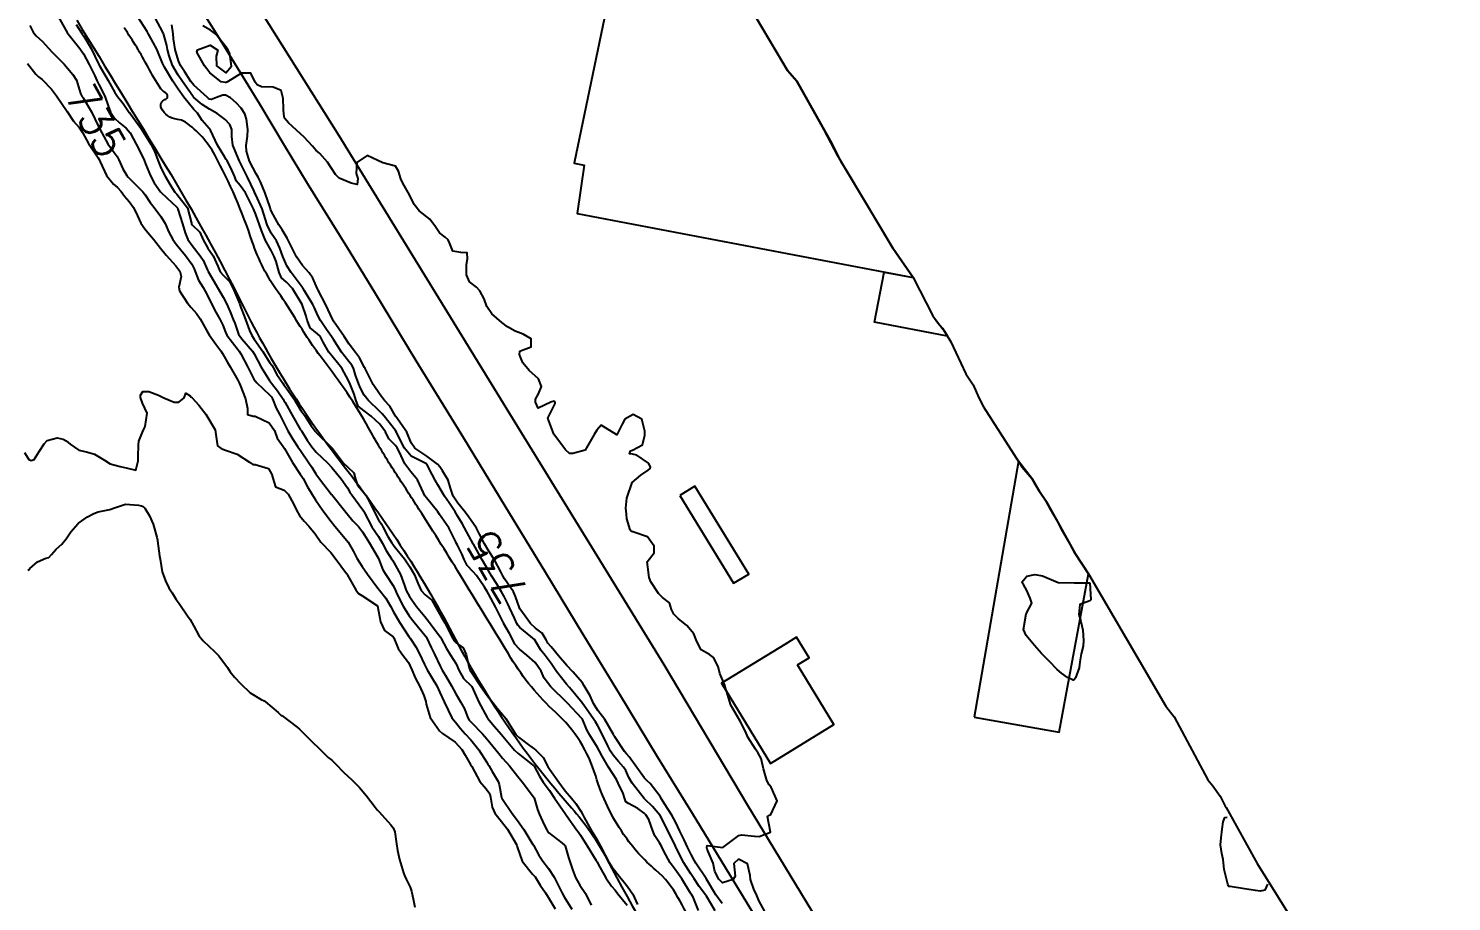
# Model space of a CAD drawing. Header units: metres. Extents: x 307586 to 320046, y 7427249 to 7434250.
# Drawn here: x 317057.2 to 317237, y 7432553.9 to 7432664.2 of the extents above; entities that cross this region are included whole.
import ezdxf
from ezdxf.enums import TextEntityAlignment as Align

# ---------------------------------------------------------------- set-up
doc = ezdxf.new("R2010")
doc.units = ezdxf.units.M
doc.header["$MEASUREMENT"] = 0
for name, color, linetype in [('Area', 45, 'Continuous'), ('Cotas', 45, 'Continuous'), ('Curvas de Nivel 1m', 11, 'Continuous'), ('Curvas de Nivel 5m', 15, 'Continuous'), ('Edificações', 30, 'Continuous'), ('Hidrografia', 140, 'Continuous'), ('Vias Primárias', 230, 'Continuous')]:
    doc.layers.add(name, color=color, linetype=linetype)
doc.styles.add('Style-STANDARD', font='STANDARD.shx')

msp = doc.modelspace()

# ---------------------------------------------------------------- linework, layer by layer
at = {"layer": 'Area'}
msp.add_polyline3d([(317149.12, 7432665.65, 748.22), (317153.11, 7432658.92, 749.19), (317154.3, 7432657.56, 749.3), (317158.71, 7432649.68, 749.22), (317159.46, 7432648.12, 749.1), (317159.84, 7432647.41, 749.09), (317160.61, 7432646.21, 748.85), (317166.41, 7432636.48, 739.94), (317168.99, 7432632.74, 737.07), (317171.48, 7432627.89, 736.93), (317172.11, 7432627.04, 736.74), (317172.35, 7432626.72, 736.69), (317172.71, 7432626.34, 736.65), (317173.75, 7432624.64, 736.67), (317175.66, 7432620.6, 736.81), (317176.57, 7432619.17, 736.72), (317177.31, 7432617.54, 736.8), (317177.9, 7432616.42, 736.66), (317182.77, 7432608.79, 736.86), (317184.02, 7432607.33, 737.52), (317184.96, 7432605.72, 736.95), (317185.86, 7432604.39, 746.91), (317189.49, 7432597.86, 746.57), (317191.14, 7432595.3, 740.92), (317197.57, 7432584.36, 736.67), (317200.91, 7432578.56, 736.79), (317201.97, 7432577.23, 736.9), (317206.22, 7432569.29, 736.81), (317206.88, 7432568.5, 736.79), (317207.78, 7432567.22, 736.78), (317208.45, 7432565.95, 736.83), (317208.56, 7432565.79, 736.81), (317212.46, 7432558.68, 737.16), (317215.13, 7432554.44, 736.91), (317218.62, 7432548.84, 737.04)], dxfattribs=at)
at = {"layer": 'Curvas de Nivel 1m', "flags": 128}
for points, elevation in [([(317060.89, 7432665.73), (317061.86, 7432664.01), (317062.06, 7432663.72), (317062.15, 7432663.6), (317062.96, 7432662.53), (317063.65, 7432661.7), (317064.12, 7432661.01), (317064.84, 7432659.68), (317065.54, 7432658.22), (317065.8, 7432657.67), (317066.07, 7432657.14), (317066.8, 7432655.66), (317067.24, 7432654.46), (317067.53, 7432653.66), (317068.03, 7432652.89), (317068.67, 7432652.29), (317069.5, 7432651.63), (317070, 7432651.02), (317070.77, 7432649.61), (317071.6, 7432647.97), (317071.77, 7432647.6), (317071.96, 7432647.13), (317072.58, 7432645.59), (317073.06, 7432644.71), (317073.85, 7432643.57), (317073.87, 7432643.53), (317073.91, 7432643.49), (317074.63, 7432642.84), (317075.89, 7432641.66), (317075.98, 7432641.55), (317076.04, 7432641.4), (317076.62, 7432639.54), (317076.98, 7432638.41), (317077.31, 7432637.54), (317077.83, 7432636.8), (317078.88, 7432635.51), (317079.22, 7432634.93), (317079.79, 7432633.67), (317079.88, 7432633.5), (317079.99, 7432633.29), (317081.06, 7432631.49), (317081.75, 7432630.26), (317082.17, 7432629.47), (317082.66, 7432628.4), (317083.05, 7432627.46), (317083.23, 7432626.97), (317083.7, 7432625.59), (317083.78, 7432625.45), (317084.13, 7432625.01), (317085.46, 7432623.43), (317085.67, 7432623.1), (317086.57, 7432621.42), (317087.63, 7432619.73), (317087.87, 7432619.41), (317088.64, 7432618.42), (317089.36, 7432617.38), (317089.45, 7432617.23), (317089.6, 7432616.97), (317090.5, 7432615.37), (317091.56, 7432613.51), (317091.65, 7432613.36), (317092.4, 7432612.21), (317092.96, 7432611.34), (317093.52, 7432610.66), (317094.95, 7432609.32), (317095.5, 7432608.75), (317096.68, 7432607.3), (317097.47, 7432606.16), (317097.8, 7432605.62), (317098.02, 7432605.28), (317099.43, 7432603.38), (317099.51, 7432603.26), (317099.58, 7432603.11), (317100.57, 7432601.25), (317101.39, 7432600.02), (317101.87, 7432599.23), (317102.38, 7432598.24), (317103.03, 7432597.22), (317103.17, 7432597.02), (317103.36, 7432596.73), (317104.19, 7432595.2), (317104.69, 7432593.83), (317104.91, 7432593.19), (317105.31, 7432592.43), (317106.22, 7432591.18), (317107.27, 7432589.9), (317107.86, 7432589.16), (317108.46, 7432588.36), (317109.24, 7432587.3), (317109.33, 7432587.14), (317109.98, 7432585.88), (317110.47, 7432585.13), (317111.21, 7432583.93), (317111.56, 7432583.11), (317112.14, 7432582.07), (317113.17, 7432581.1), (317113.2, 7432581.07), (317114.1, 7432579.08), (317115.12, 7432577.14), (317115.15, 7432577.1), (317115.17, 7432577.07), (317116.07, 7432576.01), (317116.89, 7432575.04), (317117.1, 7432574.79), (317118.61, 7432573.02), (317119.07, 7432572.58), (317120.89, 7432571.16), (317121.05, 7432571.04), (317121.07, 7432571.02), (317121.09, 7432571), (317121.77, 7432569.72), (317122.24, 7432568.98), (317123.02, 7432567.92), (317123.67, 7432566.96), (317124.98, 7432565.01), (317125.01, 7432564.97), (317125.03, 7432564.95), (317125.17, 7432564.76), (317126.49, 7432562.93), (317126.69, 7432562.66), (317126.95, 7432562.28), (317127.77, 7432560.91), (317128.91, 7432559.09), (317129.03, 7432558.9), (317129.18, 7432558.63), (317130.14, 7432556.89), (317130.87, 7432555.84), (317131.3, 7432555.31), (317131.66, 7432554.87), (317132.84, 7432553.45)], 734), ([(317141.84, 7432552.74), (317141.17, 7432554.44), (317140.98, 7432554.76), (317140.93, 7432554.83), (317140.86, 7432554.94), (317139.73, 7432556.77), (317138.9, 7432557.93), (317138.27, 7432558.79), (317137.46, 7432560.26), (317137.22, 7432560.8), (317136.94, 7432561.32), (317136.33, 7432562.19), (317136.08, 7432562.81), (317135.56, 7432564.24), (317135.21, 7432564.83), (317135.11, 7432564.95), (317134.99, 7432565.06), (317134.2, 7432565.63), (317133, 7432566.28), (317132.66, 7432566.51), (317132.54, 7432566.86), (317132.34, 7432567.53), (317131.72, 7432568.87), (317131.48, 7432569.32), (317131.04, 7432570.01), (317130.48, 7432570.89), (317129.69, 7432572.27), (317129.34, 7432572.9), (317129.08, 7432573.35), (317128.12, 7432574.91), (317127.76, 7432575.57), (317127.18, 7432576.93), (317127.12, 7432577.02), (317125.3, 7432578.95), (317125.15, 7432579.1), (317123.23, 7432580.97), (317123.17, 7432581.02), (317122.34, 7432582.14), (317121.95, 7432582.99), (317121.21, 7432584.08), (317120.17, 7432585.01), (317119.23, 7432585.77), (317118.63, 7432586.42), (317118.33, 7432587.03), (317117.96, 7432587.75), (317117.26, 7432589), (317117.24, 7432589.05), (317117.2, 7432589.11), (317116.24, 7432591.06), (317115.31, 7432592.78), (317115.14, 7432593.07), (317114.79, 7432593.61), (317113.78, 7432595.09), (317113.35, 7432595.57), (317112.6, 7432596.35), (317112.23, 7432597.11), (317111.99, 7432597.73), (317111.38, 7432598.92), (317111.27, 7432599.12), (317111.17, 7432599.34), (317110.29, 7432601.13), (317109.43, 7432602.39), (317109.11, 7432602.82), (317108.89, 7432603.15), (317107.46, 7432604.9), (317107.26, 7432605.17), (317107.1, 7432605.54), (317106.35, 7432607.18), (317105.49, 7432608.2), (317104.75, 7432609.2), (317104.04, 7432610.69), (317103.78, 7432611.21), (317103.54, 7432611.53), (317102.71, 7432612.38), (317102.28, 7432613.23), (317101.57, 7432614.23), (317100.48, 7432615.25), (317099.59, 7432615.89), (317098.83, 7432616.5), (317098.55, 7432617.28), (317098.33, 7432618), (317097.82, 7432619.29), (317097.63, 7432619.73), (317096.75, 7432621.3), (317095.67, 7432622.66), (317095.12, 7432623.32), (317094.41, 7432624.6), (317094.02, 7432625.33), (317093.71, 7432625.65), (317092.76, 7432626.39), (317092.37, 7432627.35), (317092.24, 7432627.86), (317091.74, 7432629.36), (317090.55, 7432631.37), (317089.78, 7432632.18), (317089.13, 7432632.73), (317088.86, 7432633.39), (317088.46, 7432634.76), (317088.21, 7432635.4), (317088.1, 7432635.68), (317087.83, 7432636.17), (317087.13, 7432637.42), (317086.6, 7432638.68), (317086.34, 7432639.43), (317085.88, 7432640.72), (317085.59, 7432641.43), (317085.3, 7432642.04), (317084.57, 7432643.44), (317083.92, 7432644.4), (317083.43, 7432644.96), (317083.24, 7432645.46), (317082.71, 7432646.71), (317082.27, 7432647.48), (317082.16, 7432647.67), (317081.97, 7432647.98), (317081.06, 7432649.49), (317080.15, 7432651.36), (317080.08, 7432651.5), (317080.01, 7432651.59), (317079.11, 7432652.6), (317078.51, 7432653.52), (317078.27, 7432653.76), (317078.04, 7432653.98), (317076.8, 7432655.54), (317076.07, 7432656.55), (317075.39, 7432657.56), (317074.34, 7432659.33), (317074.22, 7432659.57), (317074.11, 7432659.85), (317073.38, 7432661.59), (317072.44, 7432663.31), (317072.28, 7432663.6), (317072.16, 7432663.83), (317071.01, 7432665.61)], 733), ([(317143.98, 7432552.72), (317142.86, 7432554.55), (317142.74, 7432554.73), (317141.94, 7432555.81), (317141.32, 7432556.75), (317140.89, 7432557.39), (317140.01, 7432558.77), (317139.02, 7432560.69), (317138.98, 7432560.78), (317138.93, 7432560.88), (317138.02, 7432562.79), (317137.02, 7432564.76), (317137, 7432564.8), (317136.98, 7432564.82), (317136.06, 7432565.88), (317135.07, 7432566.83), (317135, 7432566.9), (317133.45, 7432568.85), (317133.04, 7432569.57), (317132.65, 7432570.46), (317132.38, 7432570.86), (317131.76, 7432571.57), (317131.07, 7432572.4), (317130.75, 7432572.88), (317130.41, 7432573.56), (317129.75, 7432574.89), (317129.11, 7432576.09), (317128.83, 7432576.61), (317128.64, 7432576.91), (317127.38, 7432578.7), (317127.21, 7432578.93), (317127.19, 7432578.97), (317127.15, 7432579.02), (317125.54, 7432580.95), (317125.18, 7432581.38), (317123.89, 7432582.96), (317123.21, 7432583.98), (317122.47, 7432584.98), (317121.91, 7432585.67), (317121.24, 7432586.81), (317121.11, 7432587), (317119.26, 7432588.54), (317119.03, 7432588.8), (317118.91, 7432589.03), (317118.61, 7432589.69), (317117.97, 7432591.04), (317117.76, 7432591.51), (317117.31, 7432592.45), (317116.96, 7432593.05), (317116.3, 7432594.09), (317115.7, 7432595.07), (317115.35, 7432595.65), (317114.51, 7432597.08), (317113.42, 7432599.06), (317113.4, 7432599.09), (317113.38, 7432599.11), (317112.27, 7432601.11), (317111.96, 7432601.65), (317111.43, 7432602.56), (317111.09, 7432603.12), (317110.32, 7432604.26), (317109.76, 7432605.14), (317109.47, 7432605.62), (317108.9, 7432606.57), (317108.58, 7432607.15), (317108.19, 7432607.86), (317107.52, 7432609.17), (317107.5, 7432609.19), (317107.47, 7432609.21), (317105.52, 7432610.19), (317104.71, 7432611.2), (317103.82, 7432612.93), (317103.69, 7432613.21), (317103.56, 7432613.41), (317102.1, 7432615.23), (317101.87, 7432615.52), (317101.59, 7432615.81), (317100.08, 7432617.26), (317099.61, 7432617.87), (317099.13, 7432618.78), (317098.92, 7432619.27), (317098.5, 7432620.42), (317098.23, 7432621.28), (317098.04, 7432621.66), (317097.66, 7432622.12), (317096.73, 7432623.3), (317095.7, 7432624.92), (317095.45, 7432625.31), (317094.83, 7432626.2), (317094.08, 7432627.33), (317093.73, 7432627.96), (317093.31, 7432628.91), (317093.09, 7432629.34), (317092.05, 7432631.07), (317091.89, 7432631.36), (317091.85, 7432631.43), (317091.77, 7432631.53), (317090.38, 7432633.37), (317089.81, 7432634.23), (317089.29, 7432635.39), (317088.92, 7432636.48), (317088.49, 7432637.4), (317088.23, 7432637.79), (317087.85, 7432638.35), (317087.32, 7432639.42), (317087.07, 7432640.23), (317086.69, 7432641.42), (317085.91, 7432643.2), (317085.79, 7432643.43), (317085.68, 7432643.67), (317084.85, 7432645.44), (317083.96, 7432647.21), (317083.85, 7432647.45), (317083.28, 7432648.77), (317083.01, 7432649.46), (317082.88, 7432650.59), (317082.86, 7432651.47), (317082.62, 7432652.07), (317082.03, 7432652.74), (317081.02, 7432653.49), (317080.04, 7432654.03), (317079.13, 7432654.6), (317078.05, 7432655.49), (317078.02, 7432655.53), (317077.93, 7432655.66), (317076.63, 7432657.54), (317076.09, 7432658.32), (317075.38, 7432659.56), (317074.93, 7432660.76), (317074.73, 7432661.57), (317074.63, 7432662.06), (317074.22, 7432663.58), (317074.2, 7432663.63), (317074.15, 7432663.74), (317073.16, 7432665.59)], 734), ([(317063.19, 7432664.73), (317063.84, 7432663.69), (317063.96, 7432663.5), (317064.15, 7432663.24), (317065.1, 7432661.68), (317066.01, 7432659.77), (317066.05, 7432659.67), (317066.1, 7432659.58), (317067.24, 7432657.66), (317068.06, 7432656.13), (317068.39, 7432655.64), (317069.14, 7432654.73), (317069.88, 7432653.62), (317069.96, 7432653.55), (317070.03, 7432653.47), (317071.37, 7432651.61), (317072, 7432650.63), (317072.64, 7432649.59), (317073.1, 7432648.7), (317073.51, 7432647.58), (317073.95, 7432646.52), (317074.44, 7432645.56), (317075.16, 7432644.32), (317075.66, 7432643.55), (317075.91, 7432643.27), (317077.24, 7432641.54), (317077.76, 7432639.64), (317077.78, 7432639.53), (317077.86, 7432639.4), (317078.82, 7432638.48), (317079.22, 7432637.51), (317079.83, 7432636.48), (317080.51, 7432635.49), (317081.1, 7432634.19), (317081.4, 7432633.48), (317081.79, 7432632.99), (317082.57, 7432632.26), (317082.99, 7432631.46), (317083.75, 7432629.66), (317083.84, 7432629.45), (317083.89, 7432629.3), (317084.57, 7432627.44), (317085.09, 7432626.06), (317085.38, 7432625.43), (317085.7, 7432624.97), (317086.77, 7432623.42), (317087.66, 7432621.99), (317087.91, 7432621.66), (317088.07, 7432621.4), (317088.54, 7432620.5), (317089.31, 7432619.38), (317089.44, 7432619.21), (317089.62, 7432618.98), (317090.75, 7432617.37), (317091.59, 7432615.95), (317091.83, 7432615.6), (317092.03, 7432615.35), (317092.89, 7432614.01), (317093.39, 7432613.33), (317093.46, 7432613.24), (317093.55, 7432613.12), (317095.42, 7432611.31), (317095.53, 7432611.19), (317096.98, 7432609.3), (317097.5, 7432608.82), (317098.29, 7432608.08), (317098.48, 7432607.27), (317098.74, 7432606.53), (317099.47, 7432605.66), (317099.8, 7432605.26), (317100.21, 7432604.5), (317100.82, 7432603.25), (317101.42, 7432602.14), (317101.77, 7432601.59), (317101.96, 7432601.23), (317102.6, 7432600.02), (317103.11, 7432599.21), (317103.22, 7432599.05), (317103.38, 7432598.82), (317104.68, 7432597.2), (317105.35, 7432596.21), (317105.94, 7432595.18), (317106.37, 7432594.14), (317106.81, 7432593.18), (317107.31, 7432592.64), (317108.13, 7432591.99), (317108.63, 7432591.15), (317109.28, 7432589.97), (317109.79, 7432589.13), (317110.3, 7432588.08), (317110.8, 7432587.12), (317110.96, 7432586.85), (317111.24, 7432586.6), (317112.09, 7432585.96), (317112.47, 7432585.1), (317112.86, 7432583.43), (317112.98, 7432583.09), (317113.06, 7432582.96), (317113.19, 7432582.78), (317114.36, 7432581.08), (317115.16, 7432579.93), (317115.85, 7432579.06), (317116.42, 7432578.34), (317117.13, 7432577.5), (317117.5, 7432577.04), (317118.13, 7432576.01), (317118.78, 7432575.02), (317119.1, 7432574.68), (317120.5, 7432573.59), (317121.08, 7432573.17), (317121.31, 7432573), (317122.2, 7432572.11), (317122.81, 7432570.97), (317122.89, 7432570.81), (317123.05, 7432570.57), (317124.22, 7432568.96), (317125.02, 7432567.86), (317125.82, 7432566.94), (317126.36, 7432566.29), (317126.99, 7432565.29), (317127.18, 7432564.92), (317127.4, 7432564.49), (317128.27, 7432562.91), (317128.94, 7432561.8), (317129.48, 7432560.89), (317130.05, 7432559.76), (317130.51, 7432558.88), (317130.9, 7432558.28), (317132.03, 7432556.86), (317132.41, 7432556.38), (317132.87, 7432555.8), (317133.57, 7432554.84), (317134.16, 7432553.52)], 733), ([(317150.22, 7432552.65), (317149.49, 7432554.02), (317149.21, 7432554.66), (317148.87, 7432555.46), (317148.41, 7432556.66), (317148.4, 7432557.16), (317148.04, 7432558.67), (317146.92, 7432559.25), (317146.34, 7432558.69), (317146.47, 7432557.11), (317146.25, 7432556.69), (317144.88, 7432556.24), (317144.42, 7432556.71), (317143.94, 7432557.68), (317143.73, 7432558.72), (317142.93, 7432560.49), (317142.9, 7432560.69), (317142.89, 7432560.73), (317142.94, 7432560.98), (317144.93, 7432560.71), (317146.95, 7432562.23), (317147.3, 7432562.33), (317148.95, 7432562.15), (317149.51, 7432562.09), (317150.95, 7432562.64), (317150.57, 7432564.64), (317150.83, 7432564.8), (317150.99, 7432564.9), (317151.78, 7432566.63), (317151.03, 7432568.33), (317150.8, 7432568.64), (317150.5, 7432569.18), (317150.09, 7432570.65), (317149.77, 7432571.95), (317149.41, 7432572.66), (317149.08, 7432573.14), (317148.11, 7432574.67), (317147.79, 7432575.36), (317147.12, 7432576.69), (317145.96, 7432578.7), (317145.38, 7432580.5), (317145.33, 7432580.71), (317145.18, 7432581.23), (317144.55, 7432582.72), (317144.32, 7432583.6), (317143.76, 7432584.72), (317143.23, 7432585.1), (317142.19, 7432585.7), (317141.64, 7432586.75), (317141.26, 7432587.72), (317140.38, 7432588.77), (317139.28, 7432589.67), (317138.72, 7432590.22), (317138.43, 7432590.79), (317138.17, 7432591.66), (317137.31, 7432592.32), (317136.79, 7432592.82), (317135.85, 7432594.31), (317135.62, 7432594.83), (317135.36, 7432596.83), (317136.24, 7432597.96), (317136.26, 7432598.82), (317135.4, 7432600), (317133.69, 7432600.56), (317133.41, 7432600.67), (317133.31, 7432600.75), (317133.21, 7432600.85), (317132.81, 7432602.24), (317132.75, 7432602.86), (317132.69, 7432603.61), (317132.79, 7432604.86), (317133.48, 7432606.85), (317134.57, 7432607.76), (317135.51, 7432608.42), (317135.74, 7432608.6), (317135.78, 7432608.83), (317135.52, 7432609.3), (317134.07, 7432610.3), (317133.53, 7432610.43), (317133.13, 7432610.46), (317133.24, 7432610.85), (317133.53, 7432610.94), (317134.78, 7432611.6), (317135.05, 7432612.84), (317135.06, 7432613.34), (317134.71, 7432614.84), (317133.59, 7432615.46), (317132.55, 7432614.87), (317132.22, 7432614.23), (317131.55, 7432612.88), (317129.57, 7432614.1), (317128.99, 7432613.48), (317128.67, 7432612.91), (317127.53, 7432610.93), (317125.97, 7432610.5), (317125.53, 7432610.51), (317125.03, 7432610.96), (317123.55, 7432612.97), (317122.83, 7432614.98), (317123.6, 7432616.58), (317123.72, 7432616.85), (317123.72, 7432616.97), (317123.6, 7432617.14), (317123.17, 7432616.98), (317121.6, 7432616.25), (317121.25, 7432617), (317121.23, 7432617.38), (317121.61, 7432618.05), (317122, 7432618.99), (317121.64, 7432619.96), (317120.44, 7432621.01), (317119.66, 7432621.99), (317119.35, 7432622.7), (317119.22, 7432623.03), (317119.27, 7432623.43), (317119.68, 7432623.63), (317120.72, 7432623.98), (317120.72, 7432625.01), (317119.71, 7432625.6), (317118.67, 7432625.99), (317117.72, 7432626.52), (317116.99, 7432627.06), (317115.73, 7432628.15), (317115.1, 7432629.08), (317114.76, 7432630.07), (317114.23, 7432631.09), (317113.78, 7432631.52), (317112.89, 7432632.21), (317112.51, 7432633.11), (317112.51, 7432634.41), (317112.66, 7432635.11), (317112.61, 7432635.89), (317111.83, 7432635.9), (317110.8, 7432636.1), (317110.36, 7432637.13), (317110.23, 7432637.52), (317109.85, 7432637.85), (317109.12, 7432638.41), (317108.61, 7432639.16), (317107.88, 7432640.12), (317106.55, 7432641.18), (317105.9, 7432641.97), (317105.33, 7432643.2), (317104.48, 7432644.66), (317104.21, 7432645.21), (317103.95, 7432646.18), (317103.56, 7432646.82), (317101.96, 7432647.24), (317099.97, 7432648.16), (317098.66, 7432647.28), (317098.56, 7432645.89), (317098.8, 7432645.28), (317098.72, 7432644.49), (317097.93, 7432644.66), (317096.44, 7432645.31), (317095.95, 7432645.79), (317094.94, 7432647.32), (317093.97, 7432648.41), (317093.5, 7432648.86), (317093.07, 7432649.34), (317092, 7432650.48), (317091.05, 7432651.37), (317090.02, 7432652.28), (317089.54, 7432652.9), (317089.44, 7432653.39), (317089.39, 7432654.04), (317089.36, 7432655.39), (317089.08, 7432656.4), (317088.08, 7432656.8), (317086.63, 7432656.87), (317086.08, 7432657.09), (317085.82, 7432657.43), (317085.25, 7432658.59), (317084.09, 7432658.58), (317082.33, 7432657.48), (317082.16, 7432657.4), (317082.08, 7432657.4), (317081.51, 7432657.49), (317080.09, 7432658.61), (317079.72, 7432659.13), (317079.42, 7432659.51), (317078.43, 7432661.22), (317078.52, 7432661.52), (317080.14, 7432662.12), (317081.11, 7432661.49), (317080.89, 7432660.72), (317080.94, 7432659.49), (317082.09, 7432658.63), (317082.81, 7432659.47), (317082.59, 7432661.01), (317082.39, 7432661.48), (317082.14, 7432661.86), (317080.82, 7432663.49), (317080.16, 7432664.01), (317079.19, 7432664.55)], 736), ([(317057.04, 7432659.78), (317058.09, 7432658.44), (317058.44, 7432658.12), (317058.87, 7432657.76), (317060.07, 7432656.56), (317060.69, 7432655.73), (317062.03, 7432653.72), (317062.84, 7432652.52), (317063.58, 7432651.7), (317064, 7432651.07), (317064.74, 7432649.68), (317065.96, 7432647.87), (317066.1, 7432647.67), (317066.23, 7432647.39), (317067.01, 7432645.66), (317067.92, 7432644.57), (317068.41, 7432644.13), (317068.87, 7432643.64), (317069.31, 7432643.03), (317069.9, 7432642.37), (317070.45, 7432641.61), (317070.94, 7432640.54), (317071.35, 7432639.61), (317071.86, 7432638.92), (317072.46, 7432638.2), (317072.95, 7432637.58), (317073.83, 7432636.45), (317074.55, 7432635.56), (317075.8, 7432634.21), (317076.28, 7432633.55), (317076.45, 7432632.88), (317076.16, 7432631.55), (317076.26, 7432631.05), (317077.24, 7432629.53), (317077.74, 7432628.96), (317078.4, 7432628.19), (317078.86, 7432627.51), (317079.7, 7432626), (317080.01, 7432625.5), (317080.85, 7432624.32), (317081.46, 7432623.48), (317081.67, 7432623.15), (317082.29, 7432622.1), (317082.66, 7432621.46), (317083.63, 7432619.77), (317083.79, 7432619.45), (317083.92, 7432619.14), (317084.57, 7432617.44), (317084.83, 7432616.2), (317084.86, 7432615.44), (317085.58, 7432615.25), (317085.8, 7432615.21), (317087.57, 7432614.4), (317088.24, 7432613.4), (317088.61, 7432612.46), (317089.35, 7432611.38), (317089.53, 7432611.13), (317090.54, 7432609.37), (317091.49, 7432607.92), (317091.72, 7432607.59), (317091.86, 7432607.35), (317092.42, 7432606.29), (317093.01, 7432605.34), (317093.45, 7432604.67), (317094.37, 7432603.32), (317095.42, 7432601.91), (317095.9, 7432601.31), (317097.39, 7432599.53), (317097.56, 7432599.29), (317098.23, 7432598.13), (317098.68, 7432597.27), (317098.94, 7432596.84), (317099.35, 7432596.23), (317100.03, 7432595.25), (317101.32, 7432593.5), (317101.53, 7432593.24), (317102.32, 7432592.24), (317102.91, 7432591.22), (317103.28, 7432590.49), (317104.05, 7432589.2), (317105.24, 7432587.4), (317105.39, 7432587.19), (317106.12, 7432586.06), (317106.57, 7432585.18), (317107.2, 7432583.85), (317107.56, 7432583.16), (317108.17, 7432582.14), (317108.76, 7432581.14), (317109.16, 7432580.32), (317109.69, 7432579.13), (317110.19, 7432578.07), (317110.69, 7432577.12), (317111.12, 7432576.56), (317111.77, 7432575.77), (317112.36, 7432575.1), (317113.09, 7432574.31), (317114.09, 7432573.08), (317115.06, 7432571.54), (317115.23, 7432571.25), (317115.35, 7432571.07), (317115.78, 7432570.32), (317116.54, 7432569.05), (317116.67, 7432568.7), (317116.96, 7432567.04), (317116.97, 7432567.01), (317117, 7432566.94), (317118.32, 7432565.03), (317118.97, 7432564.14), (317119.76, 7432563.01), (317120.93, 7432561.09), (317120.97, 7432561.03), (317120.99, 7432561), (317121.67, 7432559.74), (317122.17, 7432558.98), (317122.9, 7432558.05), (317123.63, 7432556.96), (317124.38, 7432555.44), (317124.61, 7432554.95), (317124.86, 7432554.5), (317125.85, 7432552.93)], 736), ([(317056.64, 7432610.65), (317057.2, 7432609.77), (317057.5, 7432609.63), (317057.88, 7432609.76), (317058.49, 7432610.78), (317059.13, 7432611.75), (317059.54, 7432612.14), (317060.77, 7432612.5), (317061.54, 7432612.31), (317061.94, 7432612.11), (317062.43, 7432611.71), (317063.52, 7432610.94), (317064.49, 7432610.71), (317065.51, 7432610.42), (317066.75, 7432609.66), (317067.5, 7432609.21), (317068.75, 7432608.89), (317069.49, 7432608.69), (317070.71, 7432608.39), (317071.01, 7432609.6), (317071.02, 7432610.1), (317071.05, 7432611.6), (317071.09, 7432612.05), (317071.55, 7432613.19), (317071.76, 7432613.6), (317071.9, 7432613.94), (317072.14, 7432615.59), (317071.59, 7432616.87), (317071.3, 7432617.6), (317071.32, 7432617.88), (317071.61, 7432618.36), (317072.36, 7432618.34), (317073.61, 7432617.87), (317074.28, 7432617.56), (317075.59, 7432617.01), (317076.15, 7432616.98), (317076.84, 7432617.54), (317077.03, 7432618.12), (317077.61, 7432617.79), (317077.73, 7432617.65), (317077.84, 7432617.53), (317078.71, 7432616.64), (317079.58, 7432615.5), (317080.76, 7432613.49), (317080.98, 7432612.04), (317081.06, 7432611.48), (317081.53, 7432611.14), (317082.06, 7432610.94), (317083.52, 7432610.42), (317085.08, 7432609.43), (317085.5, 7432609.13), (317085.81, 7432609.12), (317087.49, 7432608.61), (317087.94, 7432607.86), (317088.06, 7432607.4), (317088.39, 7432606.31), (317089.47, 7432605.86), (317090, 7432605.37), (317090.64, 7432604.17), (317091.02, 7432603.36), (317091.43, 7432602.69), (317092.01, 7432601.94), (317092.6, 7432601.34), (317093.4, 7432600.35), (317094.12, 7432599.32), (317095.37, 7432598), (317095.93, 7432597.3), (317097.34, 7432595.33), (317097.36, 7432595.31), (317097.38, 7432595.29), (317097.49, 7432595.14), (317098.52, 7432593.27), (317098.87, 7432592.83), (317099.31, 7432592.56), (317101.29, 7432591.24), (317101.66, 7432589.23), (317102.17, 7432588.15), (317103.24, 7432587.36), (317103.36, 7432587.21), (317103.9, 7432585.87), (317104.35, 7432585.2), (317105.21, 7432584.11), (317105.63, 7432583.19), (317106.07, 7432582.07), (317106.57, 7432581.17), (317107.15, 7432579.91), (317107.38, 7432579.16), (317107.44, 7432578.85), (317107.95, 7432577.15), (317109.11, 7432575.45), (317109.49, 7432575.14), (317111.09, 7432574.04), (317111.94, 7432573.11), (317112.34, 7432572.37), (317113.05, 7432571.21), (317113.12, 7432571.09), (317113.2, 7432570.94), (317114.21, 7432569.08), (317115.01, 7432568.14), (317115.46, 7432567.52), (317115.58, 7432567.06), (317115.76, 7432565.83), (317116.11, 7432565.05), (317116.97, 7432564), (317117.69, 7432563.03), (317118.86, 7432561.09), (317118.89, 7432561.02), (317118.93, 7432560.8), (317119.58, 7432559.01), (317120.89, 7432557.37), (317121.19, 7432557), (317121.83, 7432555.94), (317122.51, 7432554.98), (317122.86, 7432554.45), (317123.73, 7432552.96)], 737), ([(317057.09, 7432595.76), (317057.23, 7432595.87), (317057.34, 7432595.97), (317058.28, 7432596.82), (317059.36, 7432597.27), (317059.71, 7432597.38), (317060.08, 7432597.73), (317060.66, 7432598.44), (317061.38, 7432599.04), (317061.93, 7432599.71), (317062.5, 7432600.6), (317063.41, 7432601.64), (317063.44, 7432601.66), (317063.47, 7432601.69), (317064.6, 7432602.5), (317065.43, 7432602.94), (317065.98, 7432603.12), (317067.43, 7432603.42), (317068.03, 7432603.64), (317069.44, 7432604.11), (317071.06, 7432603.98), (317071.44, 7432603.91), (317071.65, 7432603.81), (317071.85, 7432603.59), (317072.46, 7432602.62), (317072.93, 7432601.58), (317073.39, 7432599.92), (317073.45, 7432599.57), (317073.46, 7432599.49), (317073.73, 7432597.57), (317073.79, 7432597.14), (317074.07, 7432595.56), (317074.48, 7432594.4), (317074.9, 7432593.55), (317075.31, 7432592.9), (317075.84, 7432592.08), (317076.2, 7432591.54), (317077.27, 7432589.99), (317077.59, 7432589.52), (317078.06, 7432588.71), (317078.7, 7432587.51), (317079.24, 7432586.83), (317080.69, 7432585.49), (317081.22, 7432584.96), (317082.31, 7432583.46), (317082.64, 7432582.91), (317083.18, 7432582.24), (317083.94, 7432581.44), (317085.16, 7432580.25), (317086.57, 7432579.41), (317086.97, 7432579.24), (317087.14, 7432579.13), (317088.73, 7432577.78), (317089.12, 7432577.42), (317089.17, 7432577.38), (317091.11, 7432575.94), (317091.43, 7432575.68), (317091.75, 7432575.35), (317093.08, 7432574.02), (317093.8, 7432573.32), (317095.06, 7432572.11), (317095.5, 7432571.74), (317095.98, 7432571.3), (317097.04, 7432570.21), (317098.02, 7432569.27), (317099.01, 7432568.31), (317099.9, 7432567.25), (317100.99, 7432565.83), (317101.25, 7432565.5), (317101.49, 7432565.23), (317102.96, 7432563.6), (317103.25, 7432563.21), (317103.46, 7432562.69), (317103.7, 7432561.2), (317103.81, 7432560.32), (317104.06, 7432559.2), (317104.58, 7432557.5), (317104.67, 7432557.19), (317104.88, 7432556.71), (317105.4, 7432555.71), (317105.58, 7432555.18), (317105.78, 7432554.25), (317105.98, 7432553.17)], 738), ([(317213.78, 7432556.1), (317213.45, 7432555.31), (317212.88, 7432555.21), (317212.25, 7432555.28), (317210.88, 7432555.5), (317209.05, 7432555.77), (317208.88, 7432555.81), (317208.82, 7432555.88), (317208.79, 7432555.94), (317208.75, 7432556.07), (317208.31, 7432557.95), (317208.16, 7432559.19), (317208.03, 7432559.95), (317207.84, 7432561.06), (317207.93, 7432561.96), (317208.06, 7432563.04), (317208.16, 7432563.95), (317208.41, 7432564.53), (317208.69, 7432564.54)], 737)]:
    msp.add_lwpolyline(points, dxfattribs=dict(at, elevation=elevation))
at = {"layer": 'Curvas de Nivel 1m', "elevation": 737, "flags": 128}
msp.add_lwpolyline([(317191.34, 7432594.16), (317191.46, 7432592.02), (317191.32, 7432591.91), (317190.07, 7432591.41), (317189.94, 7432590.17), (317190.19, 7432589.26), (317190.43, 7432588.17), (317190.53, 7432586.9), (317190.46, 7432586.17), (317190.21, 7432585.19), (317190.06, 7432584.17), (317189.98, 7432583.41), (317189.5, 7432582.18), (317189.39, 7432581.98), (317189.2, 7432581.85), (317188.49, 7432582.19), (317187.74, 7432582.74), (317187.21, 7432583.21), (317186.22, 7432584.22), (317185.23, 7432585.23), (317184.32, 7432586.24), (317183.26, 7432587.52), (317182.94, 7432588.26), (317183.29, 7432590.25), (317183.98, 7432591.58), (317183.77, 7432592.25), (317183.33, 7432593.29), (317182.96, 7432593.88), (317182.74, 7432594.26), (317183.35, 7432595), (317184.35, 7432595.24), (317185.35, 7432595.06), (317187.34, 7432594.21), (317189.34, 7432594.18), (317191.34, 7432594.16)], close=True, dxfattribs=at)
at = {"layer": 'Curvas de Nivel 5m', "elevation": 735, "flags": 128}
for points in [[(317057.32, 7432664.62), (317057.75, 7432663.77), (317058.15, 7432663.3), (317058.95, 7432662.57), (317059.7, 7432661.75), (317060.13, 7432661.26), (317061.65, 7432659.72), (317062.1, 7432659.21), (317062.77, 7432658.39), (317063.22, 7432657.7), (317063.74, 7432656.01), (317063.9, 7432655.69), (317063.96, 7432655.6), (317064.05, 7432655.45), (317065.13, 7432653.68), (317066.01, 7432651.83), (317066.09, 7432651.67), (317066.16, 7432651.52), (317067.2, 7432649.66), (317067.97, 7432648.56), (317068.38, 7432648.05), (317068.59, 7432647.64), (317069.1, 7432646.47), (317069.58, 7432645.63), (317069.74, 7432645.43), (317069.93, 7432645.26), (317071.61, 7432643.6), (317071.91, 7432643.21), (317072.55, 7432642.24), (317073.03, 7432641.58), (317073.88, 7432640.46), (317074.44, 7432639.56), (317074.92, 7432638.49), (317075.4, 7432637.55), (317075.83, 7432636.95), (317077.02, 7432635.54), (317077.8, 7432634.43), (317078.11, 7432633.84), (317078.22, 7432633.52), (317078.66, 7432632.4), (317079.22, 7432631.51), (317079.76, 7432630.58), (317080.25, 7432629.49), (317080.84, 7432628.39), (317081.34, 7432627.48), (317081.72, 7432626.71), (317082.06, 7432625.83), (317082.25, 7432625.47), (317083.68, 7432623.61), (317083.79, 7432623.45), (317083.99, 7432623.12), (317084.88, 7432621.44), (317085.63, 7432619.92), (317086.01, 7432619.43), (317087.61, 7432617.94), (317087.87, 7432617.67), (317088.01, 7432617.4), (317088.45, 7432616.25), (317088.92, 7432615.39), (317089.56, 7432614.12), (317089.93, 7432613.38), (317090.57, 7432612.34), (317091.21, 7432611.36), (317091.53, 7432610.87), (317092.59, 7432609.34), (317092.96, 7432608.8), (317093.49, 7432607.96), (317093.93, 7432607.33), (317095.46, 7432605.35), (317095.49, 7432605.31), (317095.62, 7432605.15), (317097.11, 7432603.29), (317097.43, 7432602.88), (317098.16, 7432602.02), (317098.88, 7432601.27), (317099.4, 7432600.6), (317100.22, 7432599.25), (317101.36, 7432597.34), (317101.39, 7432597.27), (317101.41, 7432597.24), (317101.95, 7432595.83), (317102.32, 7432595.23), (317103.32, 7432593.74), (317103.56, 7432593.21), (317103.74, 7432592.77), (317104.51, 7432591.2), (317105.28, 7432590.01), (317105.93, 7432589.18), (317107.25, 7432587.55), (317107.41, 7432587.33), (317107.51, 7432587.17), (317108.07, 7432585.99), (317108.48, 7432585.15), (317109.2, 7432583.62), (317109.45, 7432583.14), (317109.86, 7432582.46), (317110.65, 7432581.13), (317111.16, 7432580.12), (317111.75, 7432579.11), (317112.26, 7432578.23), (317112.7, 7432577.1), (317112.85, 7432576.83), (317113.12, 7432576.54), (317114.54, 7432575.08), (317115.09, 7432574.47), (317116.25, 7432573.05), (317116.61, 7432572.58), (317117.06, 7432572.02), (317117.95, 7432571.03), (317119.03, 7432569.7), (317119.56, 7432569.01), (317121, 7432567.13), (317121.07, 7432567), (317121.5, 7432565.51), (317121.71, 7432564.99), (317122.35, 7432563.59), (317122.67, 7432562.97), (317122.78, 7432562.8), (317122.95, 7432562.59), (317124.57, 7432561.32), (317124.93, 7432561.03), (317124.97, 7432560.99), (317124.99, 7432560.95), (317125.42, 7432559.44), (317125.58, 7432558.94), (317125.92, 7432557.92), (317126.32, 7432556.93), (317126.51, 7432556.56), (317126.87, 7432555.98), (317127.58, 7432554.91), (317128.3, 7432553.44)], [(317144.85, 7432553.63), (317144.03, 7432554.72), (317142.88, 7432556.71), (317142.81, 7432556.81), (317141.5, 7432558.75), (317141.29, 7432559.13), (317140.92, 7432559.85), (317140.48, 7432560.76), (317140.04, 7432561.67), (317139.5, 7432562.77), (317138.97, 7432563.87), (317138.48, 7432564.79), (317137.54, 7432566.25), (317137.22, 7432566.8), (317137.01, 7432567.16), (317135.74, 7432568.82), (317135.37, 7432569.16), (317135.04, 7432569.49), (317134.06, 7432570.84), (317133.07, 7432572.19), (317132.76, 7432572.55), (317132.52, 7432572.86), (317131.28, 7432574.69), (317131.18, 7432574.88), (317131.16, 7432574.93), (317131.1, 7432575.02), (317130, 7432576.89), (317129.14, 7432578.04), (317128.59, 7432578.91), (317128.14, 7432579.89), (317127.54, 7432580.92), (317127.41, 7432581.16), (317127.18, 7432581.54), (317125.95, 7432582.94), (317125.2, 7432583.71), (317124.17, 7432584.96), (317123.23, 7432586.08), (317122.82, 7432586.55), (317122.58, 7432586.98), (317122.08, 7432587.81), (317121.26, 7432588.45), (317120.63, 7432589.01), (317119.29, 7432590.89), (317119.23, 7432591.02), (317118.74, 7432592.46), (317118.45, 7432593.03), (317117.34, 7432594.67), (317117.1, 7432595.05), (317116.85, 7432595.56), (317116.08, 7432597.06), (317115.37, 7432598.16), (317114.79, 7432599.08), (317114.17, 7432600.31), (317113.8, 7432601.09), (317113.42, 7432601.63), (317112.81, 7432602.48), (317112.37, 7432603.11), (317111.45, 7432604.25), (317110.86, 7432605.13), (317110.49, 7432606.11), (317110.19, 7432607.13), (317109.49, 7432608.34), (317109.17, 7432608.81), (317108.86, 7432609.15), (317107.52, 7432610.16), (317106, 7432611.19), (317105.54, 7432611.84), (317105, 7432613.2), (317103.58, 7432615.18), (317103.56, 7432615.21), (317102.85, 7432616.48), (317102.18, 7432617.23), (317101.9, 7432617.53), (317101.61, 7432617.94), (317100.75, 7432619.25), (317099.81, 7432621.1), (317099.72, 7432621.26), (317099.65, 7432621.4), (317099, 7432622.6), (317098.49, 7432623.28), (317097.69, 7432624.33), (317097.05, 7432625.3), (317095.72, 7432627.24), (317095.68, 7432627.31), (317095.63, 7432627.41), (317094.73, 7432629.32), (317093.77, 7432631.17), (317093.7, 7432631.33), (317093.11, 7432632.66), (317092.62, 7432633.35), (317091.81, 7432634.28), (317091.04, 7432635.37), (317090.25, 7432636.96), (317090.04, 7432637.38), (317089.85, 7432637.72), (317089.23, 7432638.76), (317088.82, 7432639.4), (317087.89, 7432641.1), (317087.77, 7432641.41), (317087.72, 7432641.58), (317087.09, 7432643.42), (317086.5, 7432644.85), (317086.21, 7432645.43), (317085.94, 7432645.86), (317085.11, 7432647.44), (317084.72, 7432648.7), (317084.67, 7432649.44), (317084.84, 7432650.6), (317084.9, 7432651.44), (317084.71, 7432652.76), (317084.51, 7432653.45), (317084.04, 7432654.14), (317083.41, 7432654.83), (317082.69, 7432655.47), (317082.06, 7432655.79), (317081.73, 7432655.81), (317080.91, 7432655.49), (317080.29, 7432655.25), (317080.05, 7432655.31), (317079.93, 7432655.38), (317079.78, 7432655.5), (317078.08, 7432657.06), (317077.68, 7432657.53), (317076.86, 7432658.78), (317076.39, 7432659.55), (317076.11, 7432660.12), (317075.69, 7432661.56), (317075.51, 7432662.92), (317075.45, 7432663.56), (317075.28, 7432664.68)]]:
    msp.add_lwpolyline(points, dxfattribs=at)
at = {"layer": 'Edificações', "elevation": 737.07}
for points in [[(317168.99, 7432632.74), (317166.41, 7432636.48), (317164.94, 7432638.95), (317163.26, 7432641.76), (317160.61, 7432646.21), (317159.46, 7432648.12), (317157.73, 7432651.42), (317154.3, 7432657.56), (317153.11, 7432658.92), (317151.9, 7432660.96), (317149.12, 7432665.65), (317147.17, 7432669.14), (317146.23, 7432670.83), (317143.17, 7432675.18), (317142.08, 7432676.85), (317140.95, 7432678.78), (317139, 7432682.29), (317134.17, 7432691.03), (317130.4, 7432667.63), (317126.14, 7432647.2), (317127.42, 7432646.96), (317126.53, 7432640.84)], [(317168.99, 7432632.74), (317171.48, 7432627.89), (317172.35, 7432626.72), (317172.94, 7432625.97), (317173.33, 7432625.33), (317164.1, 7432627.1), (317165.32, 7432633.44)]]:
    msp.add_lwpolyline(points, close=True, dxfattribs=at)
at = {"layer": 'Edificações'}
for points in [[(317176.71, 7432577.2), (317187.44, 7432575.28), (317191.14, 7432595.3), (317189.49, 7432597.86), (317188.84, 7432599.04), (317187.76, 7432600.97), (317187.22, 7432601.94), (317186.41, 7432603.4), (317185.86, 7432604.39), (317184.96, 7432605.72), (317184.42, 7432606.65), (317184.02, 7432607.33), (317182.3, 7432609.53)], [(317139.5, 7432605.22), (317146.3, 7432594.11), (317148.22, 7432595.28), (317141.41, 7432606.4)]]:
    msp.add_lwpolyline(points, close=True, dxfattribs=at)
msp.add_lwpolyline([(317154.37, 7432583.79), (317155.85, 7432584.7), (317154.26, 7432587.29), (317152.78, 7432586.39), (317144.77, 7432581.48), (317150.97, 7432571.35), (317158.98, 7432576.26), (317154.37, 7432583.79)], dxfattribs=at)
at = {"layer": 'Hidrografia'}
msp.add_lwpolyline([(317063.26, 7432665.26, -0.001049), (317074.48, 7432646.88, -0.020533), (317084.29, 7432629.13, 0.049595), (317097.06, 7432608.89, -0.045003), (317111.15, 7432587, 0.060677), (317125.8, 7432565.74, -0.059762), (317130.28, 7432559.26, 0.018577), (317141, 7432540.66, -0.014671), (317145.47, 7432533.04, -0.110046), (317146.33, 7432530.08, 0.169306), (317148.6, 7432524.68, -0.047465), (317159.24, 7432510.35, -0.004616), (317164.8, 7432500.97, -0.036268), (317168.02, 7432494.35, 0.036978), (317172.8, 7432484.58, -0.033589), (317180.55, 7432468.98, 0.065994), (317186.81, 7432458.2, -0.03036), (317193.15, 7432448.86, -0.11131), (317194.17, 7432445.73, 0.132995), (317195.89, 7432441.12, -0.044296), (317204.58, 7432426.4, 0.073104), (317213.2, 7432413.55, -0.048899), (317221.34, 7432402.59, 0.044577), (317229.32, 7432391.65, -0.075716)], format="xyb", dxfattribs=at)
at = {"layer": 'Hidrografia', "elevation": 735.42}
msp.add_lwpolyline([(317143.61, 7432546.95, -0.017171), (317139.26, 7432554.4, 0.093092), (317136.47, 7432557.84, -0.066929), (317132.39, 7432562.38, -0.076628), (317128.86, 7432569.76, 0.135553), (317123.81, 7432577.78, -0.071284), (317118.15, 7432584.65, 0.000566), (317112.12, 7432594.53, 0.005144), (317106.51, 7432603.49, 0.001975), (317103.53, 7432608.09, -0.01839), (317100.47, 7432613.18, 0.038942), (317094.77, 7432621.86, -0.031607), (317091.1, 7432627.25, 0.022821), (317088.73, 7432630.88, -0.076152), (317085.44, 7432637.31, 0.043743), (317080.71, 7432648.25, 0.11917), (317077, 7432652.37, 0.126858), (317075.98, 7432652.74, -0.2645), (317073.94, 7432654.18, -0.453189), (317074.41, 7432655.24, 0.69399), (317074.45, 7432656.13, -0.145254), (317073.89, 7432656.6, -0.026123), (317072.27, 7432659.33, 0.03077), (317069.25, 7432664.3, -0.034406)], format="xyb", dxfattribs=at)
at = {"layer": 'Vias Primárias'}
msp.add_lwpolyline([(317071.81, 7432677.97), (317081.07, 7432663.34), (317086.38, 7432654.69), (317089.49, 7432649.47), (317092.4, 7432644.67), (317097.43, 7432636.54), (317100.89, 7432630.88), (317106.11, 7432622.27), (317112.13, 7432612.49), (317117.39, 7432603.89), (317122.52, 7432595.47), (317127.22, 7432587.68), (317131.87, 7432580.1), (317136.62, 7432572.24), (317141.04, 7432565.07), (317147.39, 7432554.68), (317152.49, 7432546.33)], dxfattribs=at)
msp.add_lwpolyline([(317071.81, 7432677.97), (317081.07, 7432663.34), (317086.38, 7432654.69), (317089.49, 7432649.47), (317092.4, 7432644.67), (317097.43, 7432636.54), (317100.89, 7432630.88), (317106.11, 7432622.27), (317112.13, 7432612.49), (317117.39, 7432603.89), (317122.52, 7432595.47), (317127.22, 7432587.68), (317131.87, 7432580.1), (317136.62, 7432572.24), (317141.04, 7432565.07), (317147.39, 7432554.68), (317152.49, 7432546.33)], dxfattribs=at)
msp.add_lwpolyline([(317273.56, 7432416.7), (317273.55, 7432416.7), (317273.55, 7432416.7, -0.049564), (317263.76, 7432419.59), (317255.62, 7432423.47), (317245.71, 7432429.46), (317240.02, 7432433.85), (317232.62, 7432440.67), (317225.72, 7432447.91), (317219.07, 7432455.82), (317212.23, 7432464.98), (317203.67, 7432477.91), (317191.39, 7432497.24), (317177.34, 7432519.1), (317167.96, 7432533.77), (317156.2, 7432552.7), (317148.09, 7432566.01), (317137.53, 7432583.81), (317132.9, 7432591.36), (317119.83, 7432612.59), (317096.45, 7432650.67), (317081.32, 7432674.75)], format="xyb", dxfattribs=at)
msp.add_lwpolyline([(317273.56, 7432416.7), (317273.55, 7432416.7), (317273.55, 7432416.7, -0.049564), (317263.76, 7432419.59), (317255.62, 7432423.47), (317245.71, 7432429.46), (317240.02, 7432433.85), (317232.62, 7432440.67), (317225.72, 7432447.91), (317219.07, 7432455.82), (317212.23, 7432464.98), (317203.67, 7432477.91), (317191.39, 7432497.24), (317177.34, 7432519.1), (317167.96, 7432533.77), (317156.2, 7432552.7), (317148.09, 7432566.01), (317137.53, 7432583.81), (317132.9, 7432591.36), (317119.83, 7432612.59), (317096.45, 7432650.67), (317081.32, 7432674.75)], format="xyb", dxfattribs=at)

# ---------------------------------------------------------------- texts
at = {"layer": 'Cotas', "style": 'Style-STANDARD'}
for rotation, p in [(299.1347, (317065.71, 7432652.57, 735)), (120.2261, (317116.41, 7432596.18, 735))]:
    msp.add_text('735', height=4, rotation=rotation, dxfattribs=at).set_placement(p, align=Align.MIDDLE_CENTER)

doc.saveas('drawing.dxf')
